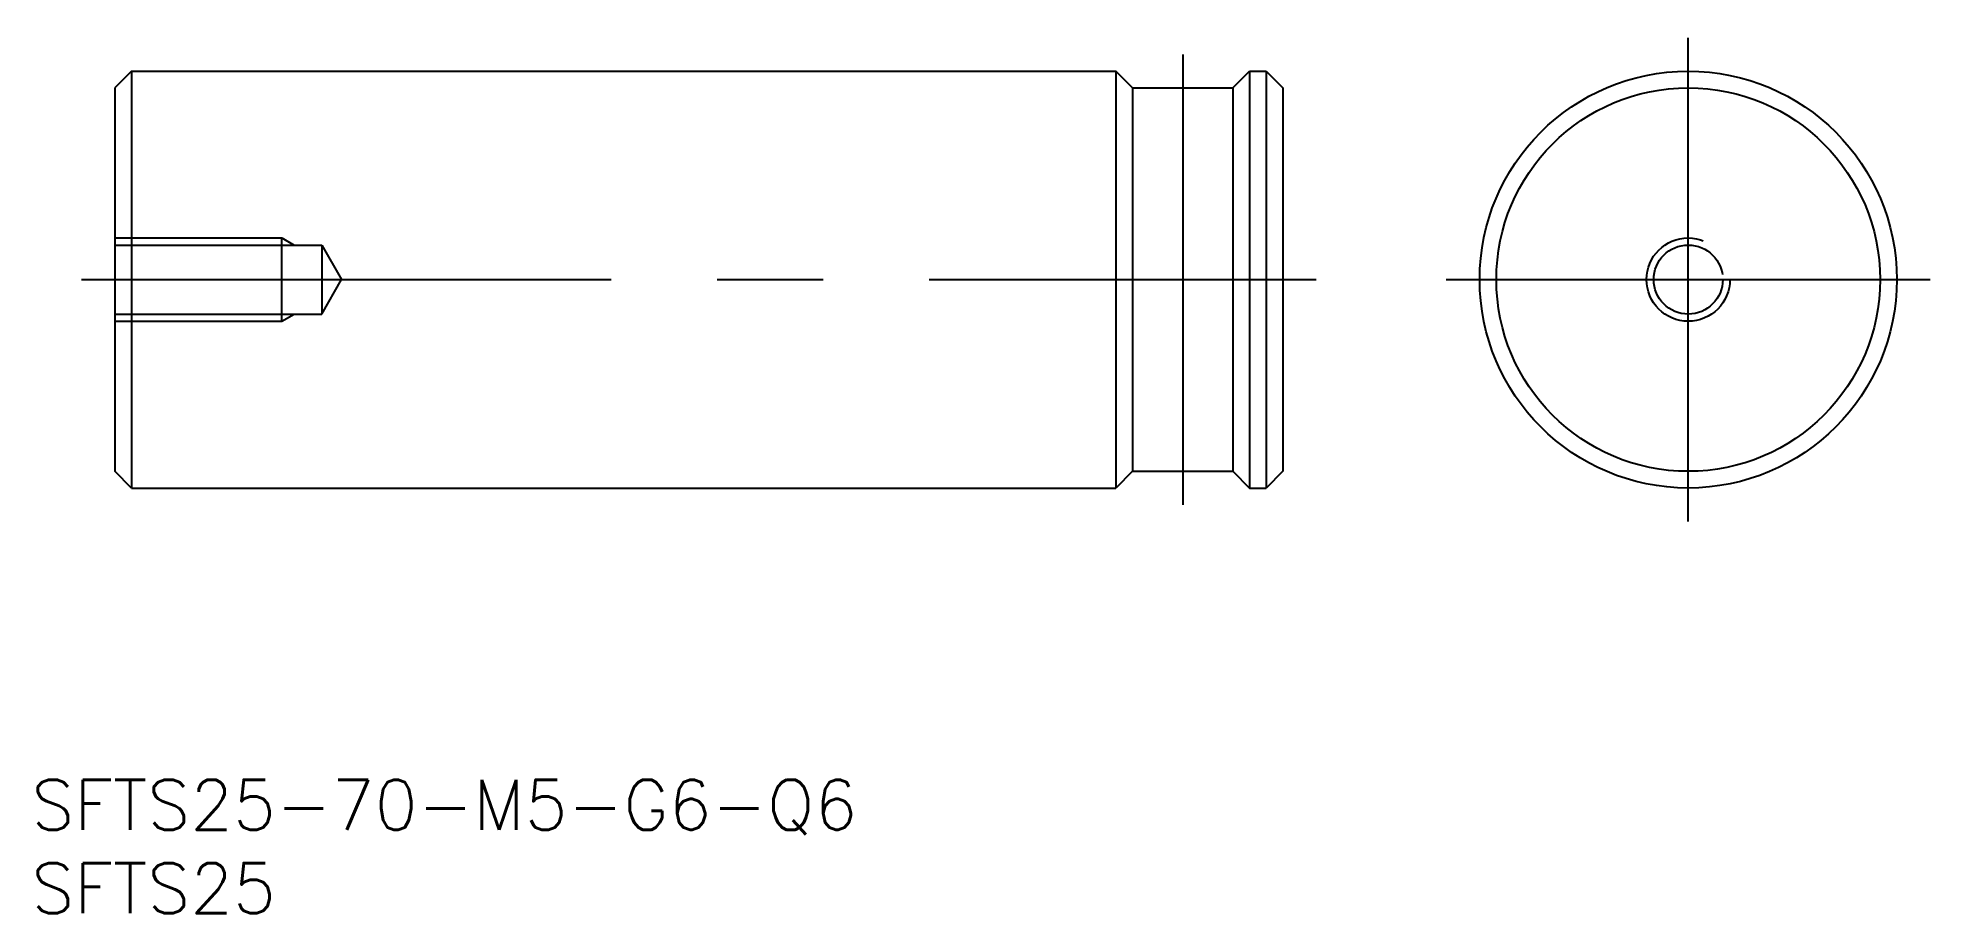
# Model space of a CAD drawing. Extents: x -99 to 14, y -38 to 14.
import ezdxf

# ---------------------------------------------------------------- set-up
doc = ezdxf.new("R2010")
doc.units = 0
doc.linetypes.add('CENTER', pattern=[50.8, 31.75, -6.35, 6.35, -6.35])
doc.linetypes.add('DASHED', pattern=[19.05, 12.7, -6.35])
doc.layers.get('0').update_dxf_attribs({"linetype": 'CONTINUOUS'})
doc.layers.add('CENTER', color=1, linetype='CONTINUOUS')
doc.styles.get("Standard").update_dxf_attribs({"font": 'txt.shx', "height": 3, "bigfont": 'bigfont.shx'})

# ---------------------------------------------------------------- blocks, each defined once
blk = doc.blocks.new('*U2')
at = {"color": 7, "linetype": 'CONTINUOUS'}
blk.add_text('SFTS25', height=3, dxfattribs=at).set_placement((-99.3, -38))
blk = doc.blocks.new('*U3')
at = {"color": 7, "linetype": 'CONTINUOUS'}
blk.add_text('SFTS25-70-M5-G6-Q6', height=3, dxfattribs=at).set_placement((-99.3, -33))

msp = doc.modelspace()

# ---------------------------------------------------------------- linework, layer by layer
at = {"color": 7, "linetype": 'CONTINUOUS'}
for p, q in [((-93.3, 12.5), (-94.3, 11.5)), ((-93.3, 12.5), (-93.3, -12.5)), ((-93.3, 12.5), (-34.3, 12.5)), ((-33.3, 11.5), (-34.3, 12.5)), ((-34.3, 12.5), (-34.3, -12.5)), ((-27.3, 11.5), (-26.3, 12.5)), ((-26.3, 12.5), (-25.3, 12.5)), ((-26.3, 12.5), (-26.3, -12.5)), ((-25.3, 12.5), (-25.3, -12.5)), ((-25.3, 12.5), (-24.3, 11.5)), ((-94.3, 11.5), (-94.3, -11.5)), ((-33.3, 11.5), (-33.3, -11.5)), ((-33.3, 11.5), (-27.3, 11.5)), ((-27.3, 11.5), (-27.3, -11.5)), ((-24.3, 11.5), (-24.3, -11.5)), ((-93.3, -12.5), (-94.3, -11.5)), ((-33.3, -11.5), (-34.3, -12.5)), ((-33.3, -11.5), (-27.3, -11.5)), ((-27.3, -11.5), (-26.3, -12.5)), ((-24.3, -11.5), (-25.3, -12.5)), ((-93.3, -12.5), (-34.3, -12.5)), ((-26.3, -12.5), (-25.3, -12.5))]:
    msp.add_line(p, q, dxfattribs=at)
at = {"color": 3, "linetype": 'DASHED'}
for p, q in [((-94.3, 2.5), (-84.3, 2.5)), ((-84.3, -2.5), (-84.3, 2.5)), ((-84.3, 2.5), (-83.55, 2.07)), ((-94.3, 2.07), (-81.9, 2.07)), ((-81.9, 2.07), (-81.9, -2.07)), ((-81.9, 2.07), (-80.71, 0)), ((-81.9, -2.07), (-80.71, 0)), ((-94.3, -2.07), (-81.9, -2.07)), ((-84.3, -2.5), (-83.55, -2.07)), ((-94.3, -2.5), (-84.3, -2.5))]:
    msp.add_line(p, q, dxfattribs=at)
at = {"color": 7, "linetype": 'CONTINUOUS'}
for radius in [12.5, 11.5]:
    msp.add_circle((0, 0), radius, dxfattribs=at)
at = {"color": 3, "linetype": 'DASHED'}
for radius in [2.5, 2.07]:
    msp.add_circle((0, 0), radius, dxfattribs=at)
at = {"layer": 'CENTER', "color": 1, "linetype": 'CENTER'}
for p, q in [((0, -14.5), (0, 14.5)), ((-30.3, 13.5), (-30.3, -13.5)), ((-96.3, 0), (-22.3, 0)), ((-14.5, 0), (14.5, 0))]:
    msp.add_line(p, q, dxfattribs=at)

# ---------------------------------------------------------------- block references
at = {"color": 7, "linetype": 'CONTINUOUS'}
for name in ['*U3', '*U2']:
    msp.add_blockref(name, (0, 0), dxfattribs=at)

doc.saveas('drawing.dxf')
